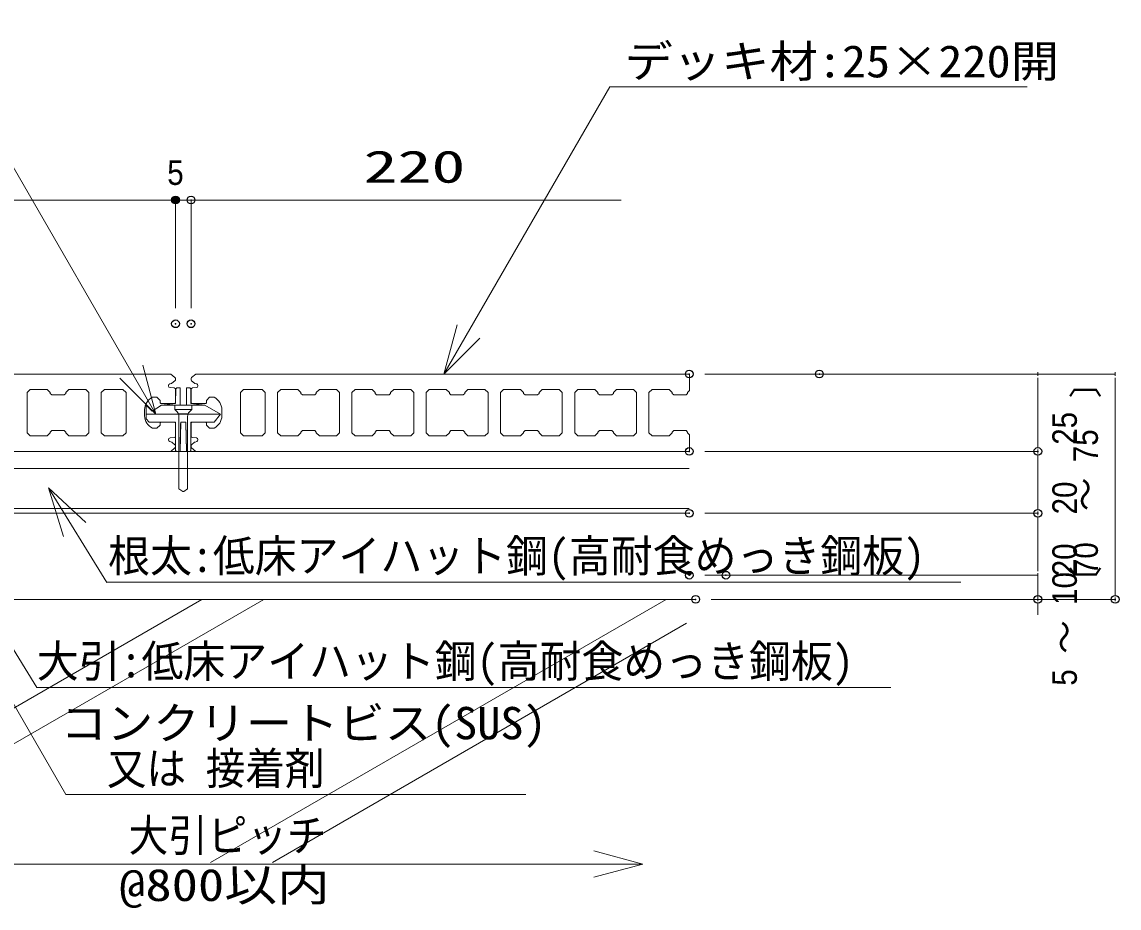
# Model space of a CAD drawing. Units: millimetres, scale not verified. Extents: x -4750 to 4750, y -3000 to 3000.
# Drawn here: x 3013.7 to 3368.2, y -2149.6 to -1863.2 of the extents above; entities that cross this region are included whole.
import ezdxf
from ezdxf.enums import TextEntityAlignment as Align

# ---------------------------------------------------------------- set-up
doc = ezdxf.new("R2010")
doc.units = ezdxf.units.MM
doc.header["$LTSCALE"] = 5
doc.header["$PDMODE"] = 32
doc.header["$PDSIZE"] = 2.5
for name, color, linetype, lineweight in [('0-0_デッキ', 7, 'Continuous', 9), ('0-2_根太', 7, 'Continuous', 9), ('0-3_一般', 7, 'Continuous', 9), ('0-4_0', 7, 'Continuous', 9), ('0-6_文字', 7, 'Continuous', 9), ('0-7_寸法', 7, 'Continuous', 9), ('0-A_WQCS', 7, 'Continuous', 9)]:
    doc.layers.add(name, color=color, linetype=linetype, lineweight=lineweight)
doc.layers.add('0-9_Defpoints', color=7, linetype='Continuous')
doc.styles.add('Osaka', font='')
doc.styles.add('ＭＳ ゴシック', font='')
doc.styles.get('Osaka').set_extended_font_data('Osaka')
doc.styles.get('ＭＳ ゴシック').set_extended_font_data('MS Gothic')

# ---------------------------------------------------------------- blocks, each defined once
blk = doc.blocks.new('グループ-4-1')
at = {"layer": '0-2_根太'}
for p, q in [((88596.8, -58586.4), (93986.8, -58586.4)), ((88596.8, -58986.4), (88596.8, -58586.4)), ((88596.8, -58696.5), (93986.8, -58696.5)), ((88596.8, -58954.4), (93986.8, -58954.4)), ((88596.8, -58986.4), (93986.8, -58986.4))]:
    blk.add_line(p, q, dxfattribs=at)
blk = doc.blocks.new('シンボル-32')
at = {"layer": '0-3_一般'}
for p, q in [((1977.2, 214.7), (1977.2, 220)), ((1932.2, 173.1), (1932.2, 176.2)), ((1939.4, 186), (1950.3, 189.2)), ((1967.9, 160.6), (1941.5, 163)), ((1953.7, 191), (1973.4, 206.7)), ((2081, 206.7), (2100.7, 191)), ((2112.9, 163), (2086.5, 160.6)), ((2104.1, 189.2), (2115, 186)), ((1777.2, -20), (1777.2, 20)), ((2277.2, 20), (2277.2, -20)), ((1932.2, -176.2), (1932.2, -173.1)), ((1950.3, -189.2), (1939.4, -186)), ((1941.5, -163), (1967.9, -160.6)), ((1973.4, -206.7), (1953.7, -191)), ((2100.7, -191), (2081, -206.7)), ((2086.5, -160.6), (2112.9, -163)), ((2115, -186), (2104.1, -189.2)), ((1947, -250), (1973.5, -227.8)), ((1977.2, -220), (1977.2, -214.7))]:
    blk.add_line(p, q, dxfattribs=at)
for points in [[(1973.5, 227.8), (1947, 250), (-2392.6, 250), (-2419.1, 227.8)], [(2077.2, 220), (2077.2, 214.7), (2077.2, 214.7)], [(5197.2, 115), (5277.2, 115), (5287.2, 125), (5287.2, 130), (5300, 142.8), (5300, 250), (2107.4, 250), (2080.9, 227.8)], [(1827.2, 100), (1857.2, 100), (1877.2, 80), (1877.2, 65), (1882.2, 60), (1972.2, 60), (1977.2, 65), (1977.2, 150.5)], [(2077.2, 150.5), (2077.2, 65), (2082.2, 60), (2172.2, 60), (2177.2, 65), (2177.2, 80), (2197.2, 100), (2227.2, 100)], [(2080.9, -227.8), (2107.4, -250), (5300, -250), (5300, -142.8), (5287.2, -130), (5287.2, -125), (5277.2, -115), (5197.2, -115), (5187.2, -125), (5187.2, -130), (5167.2, -150), (5057.2, -150), (5037.2, -130), (5037.2, 130), (5057.2, 150), (5167.2, 150), (5187.2, 130), (5187.2, 125), (5197.2, 115)], [(2122.2, 176.2), (2122.2, 173.1), (2122.2, 173.1)], [(1977.2, -150.5), (1977.2, -65), (1972.2, -60), (1882.2, -60), (1877.2, -65), (1877.2, -80), (1857.2, -100), (1827.2, -100)], [(2227.2, -100), (2197.2, -100), (2177.2, -80), (2177.2, -65), (2172.2, -60), (2082.2, -60), (2077.2, -65), (2077.2, -150.5), (2077.2, -150.5)], [(2122.2, -173.1), (2122.2, -176.2), (2122.2, -176.2)], [(-2419.1, -227.8), (-2392.6, -250), (1947, -250)], [(2077.2, -214.7), (2077.2, -220), (2077.2, -220)]]:
    blk.add_lwpolyline(points, dxfattribs=at)
for points in [[(1147.2, -150), (1037.2, -150), (1017.2, -130), (1017.2, 130), (1037.2, 150), (1147.2, 150), (1167.2, 130), (1167.2, 125), (1177.2, 115), (1257.2, 115), (1267.2, 125), (1267.2, 130), (1287.2, 150), (1397.2, 150), (1417.2, 130), (1417.2, -130), (1397.2, -150), (1287.2, -150), (1267.2, -130), (1267.2, -125), (1257.2, -115), (1177.2, -115), (1167.2, -125), (1167.2, -130)], [(1657.2, -130), (1637.2, -150), (1517.2, -150), (1497.2, -130), (1497.2, 130), (1517.2, 150), (1637.2, 150), (1657.2, 130)], [(2557.2, -130), (2537.2, -150), (2417.2, -150), (2397.2, -130), (2397.2, 130), (2417.2, 150), (2537.2, 150), (2557.2, 130)], [(2887.2, 130), (2907.2, 150), (3017.2, 150), (3037.2, 130), (3037.2, -130), (3017.2, -150), (2907.2, -150), (2887.2, -130), (2887.2, -125), (2877.2, -115), (2797.2, -115), (2787.2, -125), (2787.2, -130), (2767.2, -150), (2657.2, -150), (2637.2, -130), (2637.2, 130), (2657.2, 150), (2767.2, 150), (2787.2, 130), (2787.2, 125), (2797.2, 115), (2877.2, 115), (2887.2, 125)], [(3367.2, -130), (3367.2, -125), (3357.2, -115), (3277.2, -115), (3267.2, -125), (3267.2, -130), (3247.2, -150), (3137.2, -150), (3117.2, -130), (3117.2, 130), (3137.2, 150), (3247.2, 150), (3267.2, 130), (3267.2, 125), (3277.2, 115), (3357.2, 115), (3367.2, 125), (3367.2, 130), (3387.2, 150), (3497.2, 150), (3517.2, 130), (3517.2, -130), (3497.2, -150), (3387.2, -150)], [(3847.2, 130), (3867.2, 150), (3977.2, 150), (3997.2, 130), (3997.2, -130), (3977.2, -150), (3867.2, -150), (3847.2, -130), (3847.2, -125), (3837.2, -115), (3757.2, -115), (3747.2, -125), (3747.2, -130), (3727.2, -150), (3617.2, -150), (3597.2, -130), (3597.2, 130), (3617.2, 150), (3727.2, 150), (3747.2, 130), (3747.2, 125), (3757.2, 115), (3837.2, 115), (3847.2, 125)], [(4077.2, -130), (4077.2, 130), (4097.2, 150), (4207.2, 150), (4227.2, 130), (4227.2, 125), (4237.2, 115), (4317.2, 115), (4327.2, 125), (4327.2, 130), (4347.2, 150), (4457.2, 150), (4477.2, 130), (4477.2, -130), (4457.2, -150), (4347.2, -150), (4327.2, -130), (4327.2, -125), (4317.2, -115), (4237.2, -115), (4227.2, -125), (4227.2, -130), (4207.2, -150), (4097.2, -150)], [(4687.2, 150), (4707.2, 130), (4707.2, 125), (4717.2, 115), (4797.2, 115), (4807.2, 125), (4807.2, 130), (4827.2, 150), (4937.2, 150), (4957.2, 130), (4957.2, -130), (4937.2, -150), (4827.2, -150), (4807.2, -130), (4807.2, -125), (4797.2, -115), (4717.2, -115), (4707.2, -125), (4707.2, -130), (4687.2, -150), (4577.2, -150), (4557.2, -130), (4557.2, 130), (4577.2, 150)]]:
    blk.add_lwpolyline(points, close=True, dxfattribs=at)
for centre, radius, start, end in [((1967, 214.7), 10.2, 308.65876, 0), ((1967, 220), 10.2, 0, 50.19546), ((2087.4, 220), 10.2, 129.80454, 180), ((2087.4, 214.7), 10.2, 180, 231.34101), ((1942.4, 176.2), 10.2, 106.69822, 180), ((1942.4, 173.1), 10.2, 180, 264.92127), ((1947.4, 199), 10.2, 286.69877, 308.65899), ((1967, 150.5), 10.2, 0, 84.92127), ((2087.4, 150.5), 10.2, 95.07873, 180), ((2107, 199), 10.2, 231.34101, 253.3012), ((2112, 173.1), 10.2, 275.07928, 0), ((2112, 176.2), 10.2, 0, 73.30178), ((1871.4, 16.8), 94.2, 117.94962, 178.03169), ((2183, 16.8), 94.2, 1.96831, 62.05038), ((1871.4, -16.8), 94.2, 181.96831, 242.05038), ((2183, -16.8), 94.2, 297.94962, 358.03169), ((1942.4, -173.1), 10.2, 95.07873, 180), ((1942.4, -176.2), 10.2, 180, 253.30178), ((1947.4, -199), 10.2, 51.34101, 73.30123), ((1967, -150.5), 10.2, 275.07873, 0), ((1967, -214.7), 10.2, 0, 51.34124), ((2087.4, -150.5), 10.2, 180, 264.92072), ((2087.4, -214.7), 10.2, 128.65876, 180), ((2107, -199), 10.2, 106.69877, 128.65903), ((2112, -173.1), 10.2, 0, 84.92127), ((2112, -176.2), 10.2, 286.69857, 0), ((1967, -220), 10.2, 309.80454, 0), ((2087.4, -220), 10.2, 180, 230.19524)]:
    blk.add_arc(centre, radius, start, end, dxfattribs=at)
blk = doc.blocks.new('_DOT')
at = {"layer": '0-4_0'}
for p, q in [((-10, 0), (-20, 0)), ((-5, 0), (5, 0))]:
    blk.add_line(p, q, dxfattribs=at)
blk = doc.blocks.new('グループ-29-1')
at = {"layer": '0-A_WQCS'}
for p, q in [((-48.2, 329.1), (-49.8, 234.5)), ((-20, 335), (-42.2, 335)), ((-20, 335), (-20, 329.2)), ((-20, 329.2), (-20, 234.7)), ((20, 329.2), (20, 335)), ((42.2, 335), (20, 335)), ((20, 234.7), (20, 329.2)), ((49.8, 234.5), (48.2, 329.1)), ((-140, 225), (140, 225)), ((240, 165), (-240, 165)), ((200, 115), (240, 165)), ((-50, 105.6), (-50, -69)), ((-16.9, 105.3), (-19.9, -69.2)), ((19.9, -69.2), (16.9, 105.3)), ((50, -69), (50, 105.6)), ((-19.9, -69.2), (-20, -75)), ((20, -75), (19.9, -69.2)), ((-44, -75), (-20, -75)), ((20, -75), (44, -75))]:
    blk.add_line(p, q, dxfattribs=at)
blk.add_lwpolyline([(-240, 225), (-200, 185), (-140, 225), (-49.8, 235), (-48.2, 329.1), (-42.2, 335), (-20, 335), (-20, 225), (20, 225), (20, 335), (42.2, 335), (48.2, 329.1), (49.8, 235), (140, 225), (240, 165), (198.9, 115), (50, 115), (50, -69), (44, -75), (20, -75), (16.7, 115), (-16.7, 115), (-20, -75), (-44, -75), (-50, -69), (-50, 115), (-220, 115), (-240, 135)], close=True, dxfattribs=at)
for centre, start, end in [((-42.2, 329), 90, 179), ((42.2, 329), 1, 90), ((-44, -69), 180, 270), ((44, -69), 270, 0)]:
    blk.add_arc(centre, 6, start, end, dxfattribs=at)
blk = doc.blocks.new('グループ-30-1')
at = {"layer": '0-A_WQCS'}
for p, q in [((55, 225), (55, 195)), ((55, 195), (-55, 195)), ((-55, 195), (-39.9, 179.9)), ((28.2, 168.2), (-28.2, 168.2)), ((-28.2, 151.6), (-28.2, -317)), ((28.2, 151.6), (28.2, -317)), ((55, 195), (39.9, 179.9)), ((-28.2, -317), (-3.6, -334.2)), ((-3.6, -334.2), (0, -335))]:
    blk.add_line(p, q, dxfattribs=at)
for points in [[(55, 225), (-55, 225), (-55, 195)], [(0, -335), (3.6, -334.2), (28.2, -317)]]:
    blk.add_lwpolyline(points, dxfattribs=at)
for centre, start, end in [((-68.2, 151.6), 0, 45), ((68.2, 151.6), 135, 180)]:
    blk.add_arc(centre, 40, start, end, dxfattribs=at)
blk = doc.blocks.new('グループ-31-1')
at = {"layer": '0-A_WQCS'}
for name in ['グループ-29-1', 'グループ-30-1']:
    blk.add_blockref(name, (0, 0), dxfattribs=at)
blk = doc.blocks.new('WQCS2016断')
at = {"layer": '0-A_WQCS'}
blk.add_blockref('グループ-31-1', (0, 0), dxfattribs=at)

msp = doc.modelspace()

# ---------------------------------------------------------------- hatches: boundary and pattern name
at = {"layer": '0-7_寸法'}
msp.add_hatch(color=256, dxfattribs=at).paths.add_polyline_path([(3064.579, -1920.764, 1), (3062.075, -1920.764, 1)])

# ---------------------------------------------------------------- linework, layer by layer
at = {"layer": '0-3_一般'}
msp.add_line((3231.404, -2049.806), (2699.341, -2049.806), dxfattribs=at)
at = {"layer": '0-3_一般', "color": 134}
for p, q in [((3071.841, -2049.806), (2924.617, -2134.806)), ((3091.841, -2049.806), (2944.617, -2134.806)), ((3221.841, -2049.806), (3074.617, -2134.806)), ((3228.435, -2057.546), (3094.617, -2134.806))]:
    msp.add_line(p, q, dxfattribs=at)
at = {"layer": '0-6_文字'}
for p, q in [((2983.789, -1863.227), (3056.986, -1990.007)), ((3203.643, -1884.224), (3150.075, -1977.006)), ((3203.643, -1884.224), (3338.592, -1884.224)), ((3041.169, -2044.311), (3022.282, -2013.813)), ((3018.539, -2078.311), (2988.437, -2029.702)), ((3317.146, -2044.268), (3041.143, -2044.268)), ((3027.87, -2112.863), (2996.615, -2058.728)), ((3294.542, -2078.311), (3018.539, -2078.311)), ((3027.87, -2112.863), (3176.552, -2112.863))]:
    msp.add_line(p, q, dxfattribs=at)
for points in [[(3161.697, -1965.385), (3150.075, -1977.006), (3154.329, -1961.131)], [(3052.732, -1974.132), (3056.986, -1990.007), (3045.364, -1978.385)], [(3027.087, -2029.53), (3022.282, -2013.813), (3034.302, -2025.021)]]:
    msp.add_lwpolyline(points, dxfattribs=at)
at = {"layer": '0-7_寸法'}
for p, q in [((2845.831, -1920.764), (3060.823, -1920.764)), ((3060.823, -1920.764), (3058.32, -1920.764)), ((3063.327, -1955.764), (3063.327, -1920.764)), ((3063.327, -1955.764), (3063.327, -1920.764)), ((3063.327, -1920.764), (3068.327, -1920.764)), ((3063.327, -1920.764), (3207.313, -1920.764)), ((3068.327, -1955.764), (3068.327, -1920.764)), ((3070.831, -1920.764), (3073.334, -1920.764)), ((3234.341, -1977.006), (3342, -1977.006)), ((3276.404, -1977.006), (3367, -1977.006)), ((3342, -1979.51), (3342, -1999.503)), ((3367, -1979.51), (3367, -2047.302)), ((3234.341, -2002.006), (3342, -2002.006)), ((3234.341, -2002.006), (3342, -2002.006)), ((3342, -2019.503), (3342, -2004.51)), ((3234.341, -2022.006), (3342, -2022.006)), ((3234.341, -2022.006), (3342, -2022.006)), ((3342, -2039.503), (3342, -2024.51)), ((3342, -2039.503), (3342, -2036.999)), ((3234.341, -2042.006), (3342, -2042.006)), ((3246.197, -2042.006), (3342, -2042.006)), ((3342, -2042.006), (3342, -2049.806)), ((3236.404, -2049.806), (3367, -2049.806)), ((3236.404, -2049.806), (3342, -2049.806)), ((3342, -2052.31), (3342, -2054.814)), ((3214.341, -2135.343), (2714.341, -2135.343))]:
    msp.add_line(p, q, dxfattribs=at)
msp.add_lwpolyline([(3198.466, -2131.089), (3214.341, -2135.343), (3198.466, -2139.596)], dxfattribs=at)
msp.add_circle((3063.327, -1920.764), 1.252, dxfattribs=at)
at = {"layer": '0-9_Defpoints'}
for p in [(3063.327, -1920.764), (3068.327, -1920.764), (3063.327, -1960.764), (3068.327, -1960.764), (3229.341, -1977.006), (3271.404, -1977.006), (3229.341, -2002.006), (3342, -2002.006), (3229.341, -2022.006), (3229.341, -2022.006), (3342, -2022.006), (3229.341, -2042.006), (3241.197, -2042.006), (3231.404, -2049.806), (3342, -2049.806), (3367, -2049.806)]:
    msp.add_point(p, dxfattribs=at)

# ---------------------------------------------------------------- block references
at = {"layer": '0-0_デッキ', "xscale": 0.05, "yscale": 0.05}
msp.add_blockref('シンボル-32', (2964.467, -1989.506), dxfattribs=at)
at = {"layer": '0-2_根太', "xscale": 0.05, "yscale": 0.05}
msp.add_blockref('グループ-4-1', (-1470, 927.316), dxfattribs=at)
at = {"layer": '0-7_寸法', "xscale": 0.1251862, "yscale": 0.1251862}
msp.add_blockref('_DOT', (3063.327, -1920.764), dxfattribs=at)
msp.add_blockref('_DOT', (3063.327, -1920.764), dxfattribs=at)
for p, rotation in [((3068.327, -1920.764), 180), ((3342, -1977.006), 90), ((3367, -1977.006), 90), ((3342, -2002.006), 270), ((3342, -2002.006), 90), ((3342, -2022.006), 270), ((3342, -2022.006), 90), ((3342, -2042.006), 270), ((3342, -2042.006), 270), ((3342, -2049.806), 90), ((3367, -2049.806), 270)]:
    msp.add_blockref('_DOT', p, dxfattribs=dict(at, rotation=rotation))
at = {"layer": '0-A_WQCS', "xscale": 0.05, "yscale": 0.05}
msp.add_blockref('WQCS2016断', (3065.825, -1998.257), dxfattribs=at)

# ---------------------------------------------------------------- texts
at = {"layer": '0-6_文字', "style": 'ＭＳ ゴシック'}
for s, height, width, p in [('デッキ材:25×220開', 10.41, 1.1, (3208.421, -1884.263)), ('根太:低床アイハット鋼(高耐食めっき鋼板)', 10.45, 0.95, (3041.538, -2044.105)), ('大引:低床アイハット鋼(高耐食めっき鋼板)', 10.45, 0.95, (3018.495, -2078.148)), ('コンクリートビス(SUS)', 10.45, 1.05, (3026.18, -2098.161)), ('\u3000又は 接着剤', 10.41, 0.9, (3028.385, -2112.762))]:
    msp.add_text(s, height=height, dxfattribs=dict(at, width=width)).set_placement(p, align=Align.BOTTOM_LEFT)
at = {"layer": '0-7_寸法'}
for s, height, style, width, p in [('220', 10.41, 'ＭＳ ゴシック', 1.55, (3124.074, -1918.302)), ('5', 7.918, 'Osaka', 0.9, (3060.656, -1918.264)), ('大引ピッチ', 10.41, 'ＭＳ ゴシック', 0.9, (3048.194, -2134.404)), ('@800以内', 10.41, 'ＭＳ ゴシック', 1.2, (3045.083, -2150.404))]:
    msp.add_text(s, height=height, dxfattribs=dict(at, style=style, width=width)).set_placement(p, align=Align.BOTTOM_LEFT)
at = {"layer": '0-7_寸法', "style": 'Osaka'}
for s, p in [('〕', (3363.788, -1984.798)), ('～', (3363.788, -2021.277)), ('〔', (3363.788, -2049.858)), ('～', (3356.985, -2067.37))]:
    msp.add_text(s, height=7.918, rotation=90, dxfattribs=at).set_placement(p, align=Align.BOTTOM_LEFT)
at = {"layer": '0-7_寸法', "style": 'Osaka', "width": 0.9}
for s, p in [('25', (3356.985, -1999.848)), ('75', (3363.788, -2005.482)), ('20', (3356.985, -2022.348)), ('20', (3356.985, -2042.348)), ('70', (3363.788, -2041.96)), ('10', (3356.985, -2051.575)), ('5', (3356.985, -2077.712))]:
    msp.add_text(s, height=7.918, rotation=90, dxfattribs=at).set_placement(p, align=Align.BOTTOM_LEFT)

doc.saveas('drawing.dxf')
